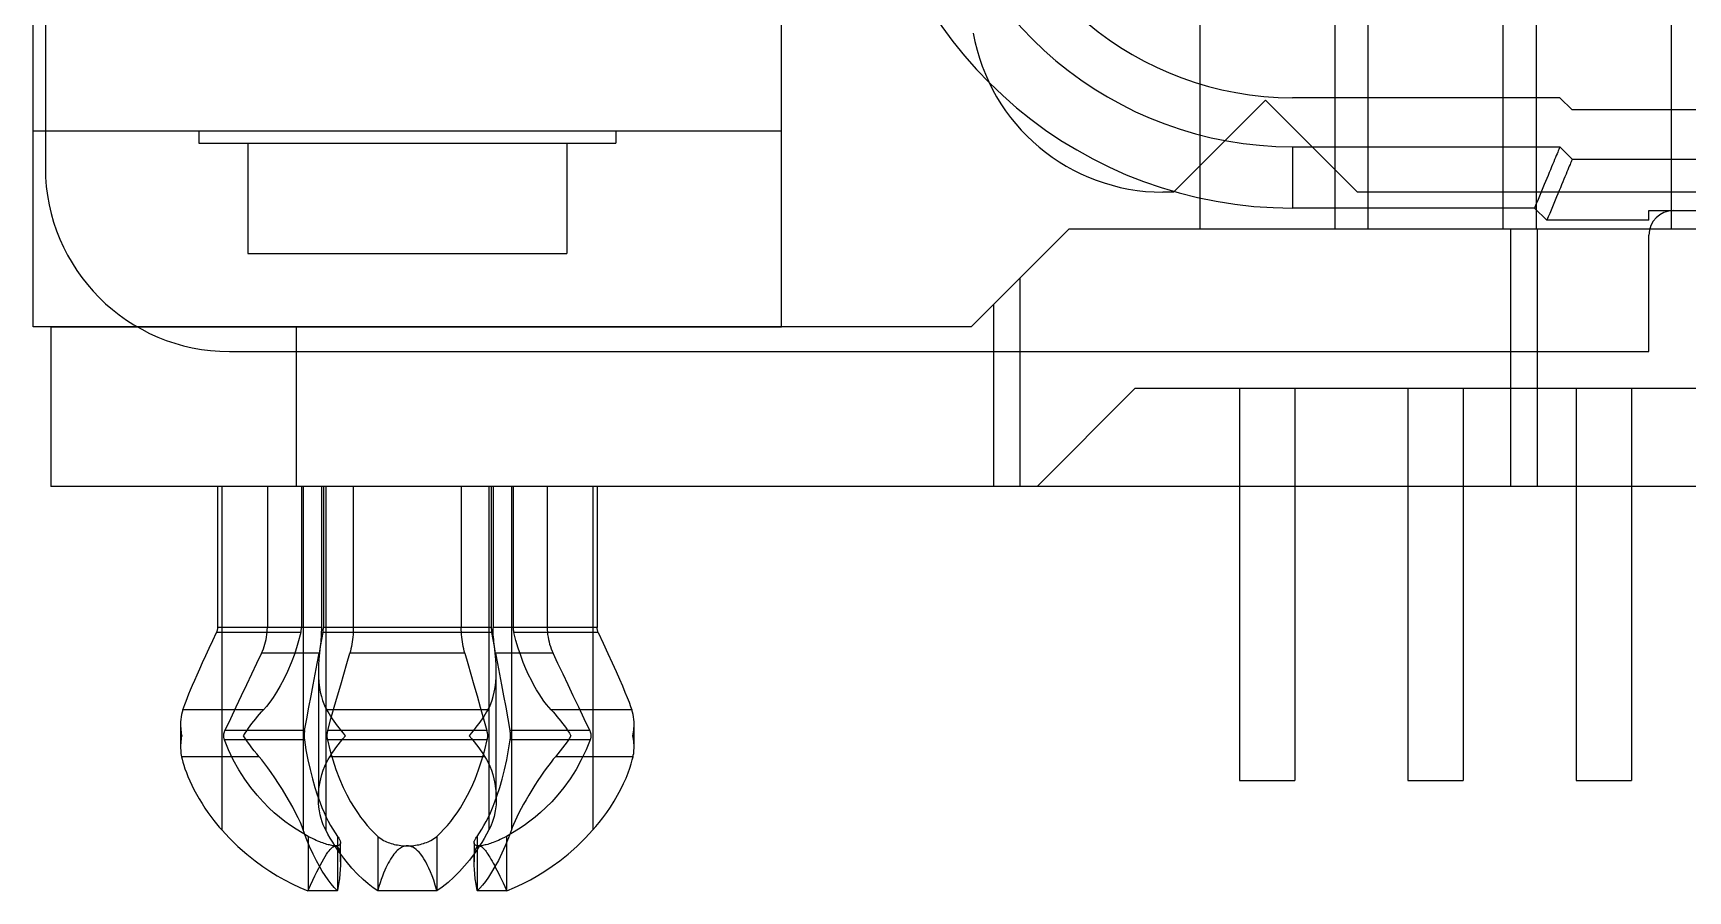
# Model space of a CAD drawing. Header units: millimetres. Extents: x -15.5 to 15.5, y -10.6 to 6.2.
# Drawn here: x -15.54 to -2.06, y -10.6 to -3.6 of the extents above; entities that cross this region are included whole.
import ezdxf

# ---------------------------------------------------------------- set-up
doc = ezdxf.new("R2010")
doc.units = ezdxf.units.MM
doc.layers.add('MAIN-1', color=7, linetype='Continuous')
doc.layers.add('MAIN-2', color=7, linetype='Continuous')

# ---------------------------------------------------------------- blocks, each defined once
blk = doc.blocks.new('D-Sub 1-338168-2 Front')
at = {"layer": 'MAIN-1'}
for p, q in [((-2.95, 12), (-2.95, 2.6)), ((-3.05, 1.3), (-3.05, 4.4)), ((9.395, 3.17), (7.215, 3.17)), ((9.495, 3.07), (9.395, 3.17)), ((15.495, 3.07), (9.495, 3.07)), ((7.215, 2.77), (7.215, 2.27)), ((7.215, 2.77), (9.395, 2.77)), ((9.365, 2.698), (9.359, 2.682)), ((9.371, 2.713), (9.365, 2.698)), ((9.377, 2.726), (9.371, 2.713)), ((9.381, 2.737), (9.377, 2.726)), ((9.385, 2.747), (9.381, 2.737)), ((9.389, 2.755), (9.385, 2.747)), ((9.392, 2.762), (9.389, 2.755)), ((9.393, 2.766), (9.392, 2.762)), ((9.395, 2.769), (9.393, 2.766)), ((9.395, 2.77), (9.395, 2.769)), ((9.395, 2.77), (9.495, 2.67)), ((9.318, 2.583), (9.308, 2.56)), ((9.327, 2.605), (9.318, 2.583)), ((9.335, 2.626), (9.327, 2.605)), ((9.344, 2.646), (9.335, 2.626)), ((9.351, 2.665), (9.344, 2.646)), ((9.359, 2.682), (9.351, 2.665)), ((9.451, 2.565), (9.444, 2.546)), ((9.459, 2.582), (9.451, 2.565)), ((9.465, 2.598), (9.459, 2.582)), ((9.471, 2.613), (9.465, 2.598)), ((9.477, 2.626), (9.471, 2.613)), ((9.481, 2.637), (9.477, 2.626)), ((9.485, 2.647), (9.481, 2.637)), ((9.489, 2.655), (9.485, 2.647)), ((9.492, 2.662), (9.489, 2.655)), ((9.493, 2.666), (9.492, 2.662)), ((9.495, 2.669), (9.493, 2.666)), ((9.495, 2.67), (9.495, 2.669)), ((9.495, 2.67), (15.495, 2.67)), ((9.256, 2.434), (9.245, 2.407)), ((9.267, 2.461), (9.256, 2.434)), ((9.278, 2.487), (9.267, 2.461)), ((9.288, 2.512), (9.278, 2.487)), ((9.298, 2.536), (9.288, 2.512)), ((9.308, 2.56), (9.298, 2.536)), ((9.398, 2.436), (9.388, 2.412)), ((9.408, 2.46), (9.398, 2.436)), ((9.418, 2.483), (9.408, 2.46)), ((9.427, 2.505), (9.418, 2.483)), ((9.435, 2.526), (9.427, 2.505)), ((9.444, 2.546), (9.435, 2.526)), ((9.199, 2.298), (9.188, 2.27)), ((9.211, 2.325), (9.199, 2.298)), ((9.222, 2.353), (9.211, 2.325)), ((9.234, 2.38), (9.222, 2.353)), ((9.245, 2.407), (9.234, 2.38)), ((9.345, 2.307), (9.334, 2.28)), ((9.356, 2.334), (9.345, 2.307)), ((9.367, 2.361), (9.356, 2.334)), ((9.378, 2.387), (9.367, 2.361)), ((9.388, 2.412), (9.378, 2.387)), ((9.188, 2.27), (7.215, 2.27)), ((9.288, 2.17), (9.188, 2.27)), ((9.299, 2.198), (9.288, 2.17)), ((10.12, 2.17), (9.288, 2.17)), ((9.311, 2.225), (9.299, 2.198)), ((9.322, 2.253), (9.311, 2.225)), ((9.334, 2.28), (9.322, 2.253)), ((10.12, 2.25), (10.92, 2.25)), ((10.12, 2.17), (10.12, 2.25)), ((10.302, 2.249), (10.302, 2.1)), ((10.12, 1.1), (10.12, 2.05)), ((10.126, 2.1), (10.914, 2.1)), ((-2.904, 1.3), (-3.05, 1.3)), ((-2.905, 1.3), (-2.905, 0)), ((-2.198, 1.3), (-2.904, 1.3)), ((-1.45, 1.1), (10.12, 1.1)), ((-0.905, 1.1), (-0.905, 0)), ((4.781, 0), (4.781, 1.1)), ((4.995, 0), (4.995, 1.1)), ((8.995, 0), (8.995, 1.1)), ((9.209, 1.1), (9.209, 0)), ((-0.905, 0), (-2.905, 0)), ((-1.547, 0), (-1.547, -1.15)), ((4.781, 0), (-0.905, 0)), ((-0.863, 0), (-0.863, -1.15)), ((-0.848, 0), (-0.848, -2.803)), ((-0.7, 0), (-0.7, -1.15)), ((-0.684, 0), (-0.684, -1.15)), ((-0.665, 0), (-0.665, -2.689)), ((-0.44, 0), (-0.44, -1.15)), ((0.44, 0), (0.44, -1.15)), ((0.665, 0), (0.665, -2.689)), ((0.684, 0), (0.684, -1.15)), ((0.7, 0), (0.7, -1.15)), ((0.848, 0), (0.848, -2.803)), ((0.863, 0), (0.863, -1.15)), ((1.547, 0), (1.547, -1.15)), ((4.995, 0), (4.781, 0)), ((8.995, 0), (4.995, 0)), ((6.784, 0), (6.784, -2.4)), ((7.234, 0), (7.234, -2.4)), ((8.155, 0), (8.155, -2.4)), ((8.605, 0), (8.605, -2.4)), ((9.209, 0), (8.995, 0)), ((15.781, 0), (9.209, 0)), ((9.527, 0), (9.527, -2.4)), ((9.977, 0), (9.977, -2.4)), ((-1.586, -1.258), (-1.556, -1.192)), ((-1.554, -1.189), (-1.556, -1.192)), ((-0.867, -1.192), (-1.556, -1.192)), ((-1.553, -1.185), (-1.554, -1.189)), ((-1.552, -1.181), (-1.553, -1.185)), ((-1.55, -1.177), (-1.552, -1.181)), ((-1.549, -1.174), (-1.55, -1.177)), ((-1.548, -1.166), (-1.549, -1.17)), ((-1.549, -1.17), (-1.549, -1.174)), ((-1.547, -1.162), (-1.548, -1.166)), ((-1.547, -1.15), (-1.547, -1.154)), ((-0.863, -1.15), (-1.547, -1.15)), ((-1.547, -1.154), (-1.547, -1.158)), ((-1.547, -1.158), (-1.547, -1.162)), ((-0.867, -1.192), (-0.891, -1.279)), ((-0.867, -1.189), (-0.866, -1.185)), ((-0.867, -1.192), (-0.867, -1.189)), ((-0.866, -1.185), (-0.865, -1.181)), ((-0.865, -1.177), (-0.864, -1.174)), ((-0.865, -1.181), (-0.865, -1.177)), ((-0.864, -1.17), (-0.863, -1.166)), ((-0.864, -1.174), (-0.864, -1.17)), ((-0.863, -1.154), (-0.863, -1.15)), ((-0.863, -1.158), (-0.863, -1.154)), ((-0.863, -1.162), (-0.863, -1.158)), ((-0.863, -1.166), (-0.863, -1.162)), ((-0.701, -1.209), (-0.702, -1.229)), ((-0.7, -1.17), (-0.701, -1.189)), ((-0.701, -1.189), (-0.701, -1.209)), ((-0.7, -1.15), (-0.7, -1.17)), ((-0.689, -1.192), (-0.7, -1.249)), ((-0.689, -1.192), (-0.688, -1.189)), ((-0.688, -1.189), (-0.687, -1.185)), ((-0.687, -1.185), (-0.686, -1.181)), ((-0.686, -1.177), (-0.685, -1.174)), ((-0.686, -1.181), (-0.686, -1.177)), ((-0.685, -1.166), (-0.684, -1.162)), ((-0.685, -1.17), (-0.685, -1.166)), ((-0.685, -1.174), (-0.685, -1.17)), ((-0.684, -1.154), (-0.684, -1.15)), ((-0.684, -1.158), (-0.684, -1.154)), ((-0.684, -1.162), (-0.684, -1.158)), ((-0.442, -1.209), (-0.444, -1.229)), ((-0.441, -1.189), (-0.442, -1.209)), ((-0.44, -1.17), (-0.441, -1.189)), ((0.44, -1.15), (-0.44, -1.15)), ((-0.44, -1.15), (-0.44, -1.17)), ((0.44, -1.17), (0.44, -1.15)), ((0.441, -1.189), (0.44, -1.17)), ((0.442, -1.209), (0.441, -1.189)), ((0.444, -1.229), (0.442, -1.209)), ((0.684, -1.15), (0.684, -1.154)), ((0.684, -1.154), (0.684, -1.158)), ((0.684, -1.158), (0.684, -1.162)), ((0.684, -1.162), (0.685, -1.166)), ((0.685, -1.166), (0.685, -1.17)), ((0.685, -1.17), (0.685, -1.174)), ((0.685, -1.174), (0.686, -1.177)), ((0.686, -1.177), (0.686, -1.181)), ((0.686, -1.181), (0.687, -1.185)), ((0.687, -1.185), (0.688, -1.189)), ((0.688, -1.189), (0.689, -1.192)), ((0.7, -1.25), (0.689, -1.192)), ((0.7, -1.17), (0.7, -1.15)), ((0.701, -1.189), (0.7, -1.17)), ((0.701, -1.209), (0.701, -1.189)), ((0.702, -1.229), (0.701, -1.209)), ((1.547, -1.15), (0.863, -1.15)), ((0.863, -1.15), (0.863, -1.154)), ((0.863, -1.154), (0.863, -1.158)), ((0.863, -1.158), (0.863, -1.162)), ((0.863, -1.162), (0.863, -1.166)), ((0.863, -1.166), (0.864, -1.17)), ((0.864, -1.17), (0.864, -1.174)), ((0.864, -1.174), (0.865, -1.177)), ((0.865, -1.177), (0.865, -1.181)), ((0.865, -1.181), (0.866, -1.185)), ((0.866, -1.185), (0.867, -1.189)), ((0.867, -1.189), (0.867, -1.192)), ((0.885, -1.258), (0.867, -1.192)), ((1.556, -1.192), (0.867, -1.192)), ((1.547, -1.154), (1.547, -1.15)), ((1.547, -1.158), (1.547, -1.154)), ((1.547, -1.162), (1.547, -1.158)), ((1.548, -1.166), (1.547, -1.162)), ((1.549, -1.17), (1.548, -1.166)), ((1.549, -1.174), (1.549, -1.17)), ((1.55, -1.177), (1.549, -1.174)), ((1.552, -1.181), (1.55, -1.177)), ((1.553, -1.185), (1.552, -1.181)), ((1.554, -1.189), (1.553, -1.185)), ((1.556, -1.192), (1.554, -1.189)), ((1.556, -1.192), (1.596, -1.279)), ((-1.643, -1.381), (-1.616, -1.321)), ((-1.616, -1.321), (-1.586, -1.258)), ((-0.891, -1.279), (-0.918, -1.363)), ((-0.716, -1.343), (-0.719, -1.361)), ((-0.709, -1.305), (-0.717, -1.359)), ((-0.713, -1.325), (-0.716, -1.343)), ((-0.71, -1.306), (-0.713, -1.325)), ((-0.708, -1.287), (-0.71, -1.306)), ((-0.7, -1.249), (-0.709, -1.305)), ((-0.706, -1.268), (-0.708, -1.287)), ((-0.704, -1.248), (-0.706, -1.268)), ((-0.702, -1.229), (-0.704, -1.248)), ((-0.464, -1.343), (-0.469, -1.361)), ((-0.46, -1.325), (-0.464, -1.343)), ((-0.456, -1.306), (-0.46, -1.325)), ((-0.452, -1.287), (-0.456, -1.306)), ((-0.449, -1.268), (-0.452, -1.287)), ((-0.446, -1.248), (-0.449, -1.268)), ((-0.444, -1.229), (-0.446, -1.248)), ((0.446, -1.248), (0.444, -1.229)), ((0.449, -1.268), (0.446, -1.248)), ((0.452, -1.287), (0.449, -1.268)), ((0.456, -1.306), (0.452, -1.287)), ((0.46, -1.325), (0.456, -1.306)), ((0.464, -1.343), (0.46, -1.325)), ((0.469, -1.361), (0.464, -1.343)), ((0.71, -1.306), (0.7, -1.25)), ((0.704, -1.248), (0.702, -1.229)), ((0.706, -1.268), (0.704, -1.248)), ((0.708, -1.287), (0.706, -1.268)), ((0.71, -1.306), (0.708, -1.287)), ((0.713, -1.325), (0.71, -1.306)), ((0.717, -1.36), (0.71, -1.306)), ((0.716, -1.343), (0.713, -1.325)), ((0.719, -1.361), (0.716, -1.343)), ((0.904, -1.321), (0.885, -1.258)), ((0.924, -1.381), (0.904, -1.321)), ((1.596, -1.279), (1.635, -1.363)), ((-1.692, -1.489), (-1.669, -1.437)), ((-1.669, -1.437), (-1.643, -1.381)), ((-0.946, -1.44), (-0.976, -1.51)), ((-0.918, -1.363), (-0.946, -1.44)), ((-0.751, -1.531), (-0.735, -1.445)), ((-0.735, -1.445), (-0.719, -1.361)), ((-0.724, -1.458), (-0.725, -1.503)), ((-0.721, -1.41), (-0.724, -1.458)), ((-0.717, -1.359), (-0.721, -1.41)), ((-0.518, -1.531), (-0.493, -1.445)), ((-0.493, -1.445), (-0.469, -1.361)), ((0.469, -1.361), (-0.469, -1.361)), ((0.469, -1.361), (0.493, -1.445)), ((0.493, -1.445), (0.518, -1.531)), ((0.721, -1.411), (0.717, -1.36)), ((0.719, -1.361), (0.735, -1.445)), ((0.724, -1.459), (0.721, -1.411)), ((0.725, -1.503), (0.724, -1.459)), ((0.735, -1.445), (0.751, -1.531)), ((0.945, -1.437), (0.924, -1.381)), ((0.967, -1.489), (0.945, -1.437)), ((1.635, -1.363), (1.67, -1.44)), ((1.67, -1.44), (1.701, -1.51)), ((-1.75, -1.622), (-1.733, -1.582)), ((-1.733, -1.582), (-1.714, -1.538)), ((-1.714, -1.538), (-1.692, -1.489)), ((-1.006, -1.573), (-1.035, -1.627)), ((-0.976, -1.51), (-1.006, -1.573)), ((-0.768, -1.619), (-0.751, -1.531)), ((-0.725, -1.503), (-0.725, -2.543)), ((-0.543, -1.619), (-0.518, -1.531)), ((0.518, -1.531), (0.543, -1.619)), ((0.725, -2.543), (0.725, -1.503)), ((0.751, -1.531), (0.767, -1.619)), ((0.989, -1.538), (0.967, -1.489)), ((1.011, -1.582), (0.989, -1.538)), ((1.032, -1.622), (1.011, -1.582)), ((1.701, -1.51), (1.729, -1.573)), ((1.729, -1.573), (1.753, -1.627)), ((-1.814, -1.778), (-1.803, -1.751)), ((-1.803, -1.751), (-1.792, -1.723)), ((-1.792, -1.723), (-1.78, -1.693)), ((-1.78, -1.693), (-1.766, -1.659)), ((-1.766, -1.659), (-1.75, -1.622)), ((-1.093, -1.721), (-1.121, -1.76)), ((-1.065, -1.678), (-1.093, -1.721)), ((-1.035, -1.627), (-1.065, -1.678)), ((-0.802, -1.801), (-0.784, -1.709)), ((-0.784, -1.709), (-0.768, -1.619)), ((-0.595, -1.801), (-0.569, -1.709)), ((-0.569, -1.709), (-0.543, -1.619)), ((0.543, -1.619), (0.569, -1.709)), ((0.569, -1.709), (0.595, -1.801)), ((0.767, -1.619), (0.784, -1.709)), ((0.784, -1.709), (0.802, -1.801)), ((1.053, -1.659), (1.032, -1.622)), ((1.074, -1.693), (1.053, -1.659)), ((1.094, -1.723), (1.074, -1.693)), ((1.114, -1.751), (1.094, -1.723)), ((1.135, -1.778), (1.114, -1.751)), ((1.753, -1.627), (1.774, -1.678)), ((1.774, -1.678), (1.792, -1.721)), ((1.792, -1.721), (1.807, -1.76)), ((-1.843, -1.881), (-1.846, -1.901)), ((-1.84, -1.861), (-1.843, -1.881)), ((-1.835, -1.841), (-1.84, -1.861)), ((-1.829, -1.822), (-1.835, -1.841)), ((-1.829, -1.822), (-1.822, -1.802)), ((-1.172, -1.822), (-1.829, -1.822)), ((-1.822, -1.802), (-1.814, -1.778)), ((-1.235, -1.895), (-1.22, -1.876)), ((-1.22, -1.876), (-1.204, -1.858)), ((-1.204, -1.858), (-1.188, -1.84)), ((-1.188, -1.84), (-1.172, -1.822)), ((-1.148, -1.795), (-1.172, -1.822)), ((-1.121, -1.76), (-1.148, -1.795)), ((-0.819, -1.895), (-0.802, -1.801)), ((-0.622, -1.895), (-0.595, -1.801)), ((0.595, -1.801), (0.622, -1.895)), ((0.802, -1.801), (0.819, -1.895)), ((1.154, -1.802), (1.135, -1.778)), ((1.172, -1.822), (1.154, -1.802)), ((1.172, -1.822), (1.188, -1.84)), ((1.829, -1.822), (1.172, -1.822)), ((1.188, -1.84), (1.204, -1.858)), ((1.204, -1.858), (1.22, -1.876)), ((1.22, -1.876), (1.235, -1.895)), ((1.807, -1.76), (1.82, -1.795)), ((1.82, -1.795), (1.829, -1.822)), ((1.835, -1.841), (1.829, -1.822)), ((1.84, -1.861), (1.835, -1.841)), ((1.843, -1.881), (1.84, -1.861)), ((1.846, -1.901), (1.843, -1.881)), ((-1.846, -1.901), (-1.848, -1.922)), ((-1.848, -1.922), (-1.848, -1.944)), ((-1.848, -1.944), (-1.848, -2.124)), ((-1.848, -1.944), (-1.848, -1.958)), ((-1.848, -1.958), (-1.847, -1.973)), ((-1.847, -1.973), (-1.846, -1.988)), ((-1.846, -1.988), (-1.844, -2.003)), ((-1.844, -2.003), (-1.842, -2.018)), ((-1.842, -2.018), (-1.839, -2.034)), ((-1.334, -2.034), (-1.322, -2.013)), ((-1.322, -2.013), (-1.308, -1.993)), ((-1.308, -1.993), (-1.295, -1.973)), ((-1.295, -1.973), (-1.281, -1.953)), ((-1.281, -1.953), (-1.266, -1.934)), ((-1.266, -1.934), (-1.251, -1.914)), ((-1.251, -1.914), (-1.235, -1.895)), ((-0.84, -2.016), (-0.841, -2.021)), ((-0.841, -2.021), (-0.841, -2.025)), ((-0.839, -2.004), (-0.84, -2.008)), ((-0.84, -2.008), (-0.84, -2.012)), ((-0.84, -2.012), (-0.84, -2.016)), ((-0.838, -1.995), (-0.839, -1.999)), ((-0.839, -1.999), (-0.839, -2.004)), ((-0.837, -1.991), (-0.838, -1.995)), ((-0.837, -1.991), (-0.819, -1.895)), ((-0.654, -2.016), (-0.655, -2.021)), ((-0.655, -2.021), (-0.655, -2.025)), ((-0.653, -2.008), (-0.654, -2.012)), ((-0.654, -2.012), (-0.654, -2.016)), ((-0.652, -2.004), (-0.653, -2.008)), ((-0.651, -1.999), (-0.652, -2.004)), ((-0.65, -1.995), (-0.651, -1.999)), ((-0.649, -1.991), (-0.65, -1.995)), ((-0.649, -1.991), (-0.622, -1.895)), ((0.649, -1.991), (-0.649, -1.991)), ((0.622, -1.895), (0.649, -1.991)), ((0.65, -1.995), (0.649, -1.991)), ((0.651, -1.999), (0.65, -1.995)), ((0.652, -2.004), (0.651, -1.999)), ((0.653, -2.008), (0.652, -2.004)), ((0.654, -2.012), (0.653, -2.008)), ((0.654, -2.016), (0.654, -2.012)), ((0.655, -2.021), (0.654, -2.016)), ((0.655, -2.025), (0.655, -2.021)), ((0.819, -1.895), (0.837, -1.991)), ((0.838, -1.995), (0.837, -1.991)), ((0.839, -1.999), (0.838, -1.995)), ((0.839, -2.004), (0.839, -1.999)), ((0.84, -2.008), (0.839, -2.004)), ((0.84, -2.012), (0.84, -2.008)), ((0.84, -2.016), (0.84, -2.012)), ((0.841, -2.021), (0.84, -2.016)), ((0.841, -2.025), (0.841, -2.021)), ((1.235, -1.895), (1.251, -1.914)), ((1.251, -1.914), (1.266, -1.934)), ((1.266, -1.934), (1.281, -1.953)), ((1.281, -1.953), (1.295, -1.973)), ((1.295, -1.973), (1.308, -1.993)), ((1.308, -1.993), (1.322, -2.013)), ((1.322, -2.013), (1.334, -2.034)), ((1.839, -2.034), (1.842, -2.018)), ((1.842, -2.018), (1.844, -2.003)), ((1.844, -2.003), (1.846, -1.988)), ((1.848, -1.922), (1.846, -1.901)), ((1.846, -1.988), (1.847, -1.973)), ((1.847, -1.973), (1.848, -1.958)), ((1.848, -1.944), (1.848, -1.922)), ((1.848, -2.124), (1.848, -1.944)), ((1.848, -1.958), (1.848, -1.944)), ((-1.847, -2.094), (-1.848, -2.109)), ((-1.848, -2.109), (-1.848, -2.124)), ((-1.848, -2.124), (-1.848, -2.138)), ((-1.848, -2.138), (-1.847, -2.151)), ((-1.846, -2.079), (-1.847, -2.094)), ((-1.847, -2.151), (-1.846, -2.165)), ((-1.844, -2.064), (-1.846, -2.079)), ((-1.842, -2.049), (-1.844, -2.064)), ((-1.839, -2.034), (-1.842, -2.049)), ((-1.318, -2.059), (-1.334, -2.034)), ((-1.302, -2.084), (-1.318, -2.059)), ((-1.284, -2.109), (-1.302, -2.084)), ((-1.266, -2.134), (-1.284, -2.109)), ((-1.247, -2.158), (-1.266, -2.134)), ((-0.841, -2.025), (-0.841, -2.029)), ((-0.841, -2.029), (-0.841, -2.034)), ((-0.841, -2.034), (-0.841, -2.039)), ((-0.841, -2.039), (-0.841, -2.045)), ((-0.841, -2.045), (-0.84, -2.051)), ((-0.84, -2.051), (-0.84, -2.057)), ((-0.84, -2.057), (-0.839, -2.062)), ((-0.839, -2.062), (-0.839, -2.068)), ((-0.839, -2.068), (-0.826, -2.149)), ((-0.826, -2.149), (-0.81, -2.231)), ((-0.655, -2.025), (-0.655, -2.029)), ((-0.655, -2.029), (-0.655, -2.034)), ((-0.655, -2.034), (-0.655, -2.039)), ((-0.655, -2.039), (-0.655, -2.045)), ((-0.655, -2.045), (-0.654, -2.051)), ((-0.654, -2.051), (-0.653, -2.057)), ((-0.653, -2.057), (-0.653, -2.062)), ((-0.653, -2.062), (-0.651, -2.068)), ((0.651, -2.068), (-0.651, -2.068)), ((-0.651, -2.068), (-0.632, -2.149)), ((-0.632, -2.149), (-0.608, -2.231)), ((0.608, -2.232), (0.631, -2.15)), ((0.631, -2.15), (0.651, -2.068)), ((0.651, -2.068), (0.653, -2.062)), ((0.653, -2.057), (0.654, -2.051)), ((0.653, -2.062), (0.653, -2.057)), ((0.654, -2.051), (0.655, -2.045)), ((0.655, -2.029), (0.655, -2.025)), ((0.655, -2.034), (0.655, -2.029)), ((0.655, -2.039), (0.655, -2.034)), ((0.655, -2.045), (0.655, -2.039)), ((0.81, -2.232), (0.825, -2.15)), ((0.825, -2.15), (0.839, -2.068)), ((0.839, -2.062), (0.84, -2.057)), ((0.839, -2.068), (0.839, -2.062)), ((0.84, -2.051), (0.841, -2.045)), ((0.84, -2.057), (0.84, -2.051)), ((0.841, -2.029), (0.841, -2.025)), ((0.841, -2.034), (0.841, -2.029)), ((0.841, -2.039), (0.841, -2.034)), ((0.841, -2.045), (0.841, -2.039)), ((1.266, -2.134), (1.247, -2.158)), ((1.284, -2.109), (1.266, -2.134)), ((1.302, -2.084), (1.284, -2.109)), ((1.318, -2.059), (1.302, -2.084)), ((1.334, -2.034), (1.318, -2.059)), ((1.842, -2.049), (1.839, -2.034)), ((1.844, -2.064), (1.842, -2.049)), ((1.846, -2.079), (1.844, -2.064)), ((1.847, -2.094), (1.846, -2.079)), ((1.846, -2.165), (1.847, -2.151)), ((1.848, -2.109), (1.847, -2.094)), ((1.847, -2.151), (1.848, -2.138)), ((1.848, -2.124), (1.848, -2.109)), ((1.848, -2.138), (1.848, -2.124)), ((-1.846, -2.165), (-1.845, -2.179)), ((-1.845, -2.179), (-1.842, -2.192)), ((-1.842, -2.192), (-1.84, -2.205)), ((-1.84, -2.205), (-1.835, -2.225)), ((-1.208, -2.205), (-1.84, -2.205)), ((-1.835, -2.225), (-1.829, -2.249)), ((-1.829, -2.249), (-1.821, -2.275)), ((-1.821, -2.275), (-1.812, -2.303)), ((-1.227, -2.182), (-1.247, -2.158)), ((-1.208, -2.205), (-1.227, -2.182)), ((-1.185, -2.232), (-1.208, -2.205)), ((-1.162, -2.262), (-1.185, -2.232)), ((-1.136, -2.297), (-1.162, -2.262)), ((-0.81, -2.231), (-0.793, -2.31)), ((-0.608, -2.231), (-0.582, -2.31)), ((0.581, -2.312), (0.608, -2.232)), ((0.792, -2.312), (0.81, -2.232)), ((1.153, -2.274), (1.132, -2.302)), ((1.172, -2.249), (1.153, -2.274)), ((1.19, -2.226), (1.172, -2.249)), ((1.208, -2.205), (1.19, -2.226)), ((1.227, -2.182), (1.208, -2.205)), ((1.84, -2.205), (1.208, -2.205)), ((1.247, -2.158), (1.227, -2.182)), ((1.814, -2.298), (1.825, -2.263)), ((1.825, -2.263), (1.834, -2.232)), ((1.834, -2.232), (1.84, -2.205)), ((1.84, -2.205), (1.842, -2.192)), ((1.842, -2.192), (1.845, -2.179)), ((1.845, -2.179), (1.846, -2.165)), ((-1.812, -2.303), (-1.801, -2.334)), ((-1.801, -2.334), (-1.788, -2.367)), ((-1.788, -2.367), (-1.773, -2.401)), ((-1.773, -2.401), (-1.757, -2.437)), ((-1.109, -2.335), (-1.136, -2.297)), ((-1.08, -2.377), (-1.109, -2.335)), ((-1.05, -2.423), (-1.08, -2.377)), ((-1.018, -2.473), (-1.05, -2.423)), ((-0.793, -2.31), (-0.774, -2.386)), ((-0.774, -2.386), (-0.754, -2.455)), ((-0.582, -2.31), (-0.553, -2.386)), ((-0.553, -2.386), (-0.523, -2.455)), ((0.522, -2.457), (0.552, -2.388)), ((0.552, -2.388), (0.581, -2.312)), ((0.753, -2.457), (0.773, -2.388)), ((0.773, -2.388), (0.792, -2.312)), ((1.065, -2.4), (1.04, -2.438)), ((1.088, -2.365), (1.065, -2.4)), ((1.111, -2.332), (1.088, -2.365)), ((1.132, -2.302), (1.111, -2.332)), ((1.74, -2.471), (1.763, -2.424)), ((1.763, -2.424), (1.783, -2.38)), ((1.783, -2.38), (1.8, -2.337)), ((1.8, -2.337), (1.814, -2.298)), ((6.784, -2.4), (7.234, -2.4)), ((8.155, -2.4), (8.605, -2.4)), ((9.527, -2.4), (9.977, -2.4)), ((-1.757, -2.437), (-1.739, -2.474)), ((-1.739, -2.474), (-1.718, -2.512)), ((-1.718, -2.512), (-1.697, -2.55)), ((-1.697, -2.55), (-1.673, -2.588)), ((-0.987, -2.523), (-1.018, -2.473)), ((-0.959, -2.571), (-0.987, -2.523)), ((-0.754, -2.455), (-0.734, -2.517)), ((-0.734, -2.517), (-0.714, -2.572)), ((-0.523, -2.455), (-0.492, -2.517)), ((-0.492, -2.517), (-0.462, -2.572)), ((0.461, -2.574), (0.491, -2.52)), ((0.491, -2.52), (0.522, -2.457)), ((0.714, -2.574), (0.733, -2.52)), ((0.733, -2.52), (0.753, -2.457)), ((0.968, -2.556), (0.947, -2.593)), ((0.991, -2.518), (0.968, -2.556)), ((1.015, -2.478), (0.991, -2.518)), ((1.04, -2.438), (1.015, -2.478)), ((1.686, -2.568), (1.714, -2.52)), ((1.714, -2.52), (1.74, -2.471)), ((-1.673, -2.588), (-1.65, -2.625)), ((-1.65, -2.625), (-1.625, -2.66)), ((-1.625, -2.66), (-1.601, -2.694)), ((-1.601, -2.694), (-1.577, -2.725)), ((-0.933, -2.618), (-0.959, -2.571)), ((-0.91, -2.662), (-0.933, -2.618)), ((-0.889, -2.704), (-0.91, -2.662)), ((-0.714, -2.572), (-0.696, -2.619)), ((-0.696, -2.619), (-0.678, -2.66)), ((-0.678, -2.66), (-0.661, -2.697)), ((-0.661, -2.697), (-0.644, -2.732)), ((-0.462, -2.572), (-0.434, -2.619)), ((-0.434, -2.619), (-0.407, -2.66)), ((-0.407, -2.66), (-0.381, -2.697)), ((-0.381, -2.697), (-0.355, -2.732)), ((0.38, -2.699), (0.406, -2.662)), ((0.406, -2.662), (0.433, -2.621)), ((0.433, -2.621), (0.461, -2.574)), ((0.661, -2.699), (0.678, -2.662)), ((0.678, -2.662), (0.695, -2.621)), ((0.695, -2.621), (0.714, -2.574)), ((0.892, -2.697), (0.878, -2.728)), ((0.909, -2.663), (0.892, -2.697)), ((0.927, -2.629), (0.909, -2.663)), ((0.947, -2.593), (0.927, -2.629)), ((1.594, -2.703), (1.625, -2.661)), ((1.625, -2.661), (1.655, -2.616)), ((1.655, -2.616), (1.686, -2.568)), ((-1.577, -2.725), (-1.555, -2.753)), ((-1.555, -2.753), (-1.533, -2.779)), ((-1.533, -2.779), (-1.513, -2.803)), ((-1.513, -2.803), (-1.45, -2.87)), ((-0.871, -2.743), (-0.889, -2.704)), ((-0.857, -2.776), (-0.871, -2.743)), ((-0.848, -2.803), (-0.857, -2.776)), ((-0.823, -2.869), (-0.848, -2.803)), ((-0.644, -2.732), (-0.626, -2.765)), ((-0.626, -2.765), (-0.607, -2.797)), ((-0.607, -2.797), (-0.588, -2.827)), ((-0.588, -2.827), (-0.569, -2.855)), ((-0.355, -2.732), (-0.327, -2.765)), ((-0.327, -2.765), (-0.299, -2.797)), ((-0.299, -2.797), (-0.27, -2.827)), ((-0.27, -2.827), (-0.24, -2.855)), ((0.24, -2.855), (0.27, -2.827)), ((0.27, -2.827), (0.298, -2.797)), ((0.298, -2.797), (0.327, -2.766)), ((0.327, -2.766), (0.354, -2.733)), ((0.354, -2.733), (0.38, -2.699)), ((0.569, -2.855), (0.588, -2.827)), ((0.588, -2.827), (0.607, -2.797)), ((0.607, -2.797), (0.625, -2.766)), ((0.625, -2.766), (0.643, -2.733)), ((0.643, -2.733), (0.661, -2.699)), ((0.848, -2.803), (0.824, -2.866)), ((0.855, -2.782), (0.848, -2.803)), ((0.865, -2.757), (0.855, -2.782)), ((0.878, -2.728), (0.865, -2.757)), ((1.451, -2.869), (1.513, -2.803)), ((1.513, -2.803), (1.537, -2.774)), ((1.537, -2.774), (1.564, -2.741)), ((1.564, -2.741), (1.594, -2.703)), ((-1.45, -2.87), (-1.381, -2.938)), ((-1.381, -2.938), (-1.309, -3.001)), ((-0.796, -2.937), (-0.823, -2.869)), ((-0.767, -3), (-0.796, -2.937)), ((-0.569, -2.855), (-0.569, -3.296)), ((-0.569, -2.855), (-0.563, -2.862)), ((-0.563, -2.862), (-0.559, -2.869)), ((-0.559, -2.869), (-0.555, -2.875)), ((-0.555, -2.875), (-0.552, -2.881)), ((-0.552, -2.881), (-0.55, -2.886)), ((-0.55, -2.886), (-0.548, -2.891)), ((-0.548, -2.891), (-0.546, -2.895)), ((-0.546, -2.895), (-0.545, -2.9)), ((-0.545, -2.9), (-0.545, -2.903)), ((-0.545, -2.903), (-0.544, -2.907)), ((-0.544, -3.063), (-0.544, -2.907)), ((-0.24, -2.855), (-0.24, -3.296)), ((-0.24, -2.855), (-0.229, -2.864)), ((-0.229, -2.864), (-0.217, -2.873)), ((-0.217, -2.873), (-0.205, -2.881)), ((-0.205, -2.881), (-0.193, -2.888)), ((-0.193, -2.888), (-0.181, -2.894)), ((-0.181, -2.894), (-0.169, -2.9)), ((-0.169, -2.9), (-0.156, -2.905)), ((-0.156, -2.905), (-0.144, -2.909)), ((-0.144, -2.909), (-0.132, -2.913)), ((-0.132, -2.913), (-0.119, -2.917)), ((-0.119, -2.917), (-0.106, -2.92)), ((-0.106, -2.92), (-0.094, -2.923)), ((-0.094, -2.923), (-0.081, -2.925)), ((-0.073, -2.963), (-0.082, -2.971)), ((-0.081, -2.925), (-0.067, -2.927)), ((-0.065, -2.956), (-0.073, -2.963)), ((-0.067, -2.927), (-0.054, -2.929)), ((-0.056, -2.95), (-0.065, -2.956)), ((-0.048, -2.945), (-0.056, -2.95)), ((-0.054, -2.929), (-0.041, -2.931)), ((-0.04, -2.941), (-0.048, -2.945)), ((-0.041, -2.931), (-0.027, -2.931)), ((-0.032, -2.938), (-0.04, -2.941)), ((-0.024, -2.935), (-0.032, -2.938)), ((-0.027, -2.931), (-0.014, -2.932)), ((-0.016, -2.934), (-0.024, -2.935)), ((-0.008, -2.933), (-0.016, -2.934)), ((-0.014, -2.932), (0, -2.932)), ((0, -2.932), (-0.008, -2.933)), ((0.01, -2.933), (0, -2.932)), ((0, -2.932), (0.014, -2.932)), ((0.022, -2.935), (0.01, -2.933)), ((0.014, -2.932), (0.027, -2.931)), ((0.034, -2.939), (0.022, -2.935)), ((0.027, -2.931), (0.041, -2.931)), ((0.046, -2.944), (0.034, -2.939)), ((0.041, -2.931), (0.054, -2.929)), ((0.058, -2.951), (0.046, -2.944)), ((0.054, -2.929), (0.067, -2.927)), ((0.071, -2.961), (0.058, -2.951)), ((0.067, -2.927), (0.081, -2.925)), ((0.084, -2.972), (0.071, -2.961)), ((0.081, -2.925), (0.094, -2.923)), ((0.094, -2.923), (0.106, -2.92)), ((0.106, -2.92), (0.119, -2.917)), ((0.119, -2.917), (0.132, -2.913)), ((0.132, -2.913), (0.144, -2.909)), ((0.144, -2.909), (0.156, -2.905)), ((0.156, -2.905), (0.169, -2.9)), ((0.169, -2.9), (0.181, -2.894)), ((0.181, -2.894), (0.193, -2.888)), ((0.193, -2.888), (0.205, -2.881)), ((0.205, -2.881), (0.217, -2.873)), ((0.217, -2.873), (0.229, -2.864)), ((0.229, -2.864), (0.24, -2.855)), ((0.24, -2.855), (0.24, -3.296)), ((0.544, -2.907), (0.545, -2.903)), ((0.544, -2.907), (0.544, -3.063)), ((0.545, -2.9), (0.546, -2.895)), ((0.545, -2.903), (0.545, -2.9)), ((0.546, -2.895), (0.548, -2.891)), ((0.548, -2.891), (0.55, -2.886)), ((0.55, -2.886), (0.552, -2.881)), ((0.552, -2.881), (0.555, -2.875)), ((0.555, -2.875), (0.559, -2.869)), ((0.559, -2.869), (0.563, -2.862)), ((0.563, -2.862), (0.569, -2.855)), ((0.569, -2.855), (0.569, -3.296)), ((0.798, -2.931), (0.771, -2.993)), ((0.824, -2.866), (0.798, -2.931)), ((1.311, -2.999), (1.382, -2.937)), ((1.382, -2.937), (1.451, -2.869)), ((-1.309, -3.001), (-1.241, -3.055)), ((-1.241, -3.055), (-1.178, -3.101)), ((-1.178, -3.101), (-1.12, -3.14)), ((-0.741, -3.054), (-0.767, -3)), ((-0.716, -3.099), (-0.741, -3.054)), ((-0.693, -3.139), (-0.716, -3.099)), ((-0.545, -3.091), (-0.547, -3.124)), ((-0.544, -3.063), (-0.545, -3.091)), ((-0.499, -3.058), (-0.544, -2.998)), ((-0.452, -3.114), (-0.499, -3.058)), ((-0.165, -3.091), (-0.174, -3.111)), ((-0.156, -3.073), (-0.165, -3.091)), ((-0.146, -3.056), (-0.156, -3.073)), ((-0.137, -3.04), (-0.146, -3.056)), ((-0.127, -3.025), (-0.137, -3.04)), ((-0.119, -3.013), (-0.127, -3.025)), ((-0.109, -3), (-0.119, -3.013)), ((-0.1, -2.989), (-0.109, -3)), ((-0.091, -2.979), (-0.1, -2.989)), ((-0.082, -2.971), (-0.091, -2.979)), ((0.097, -2.985), (0.084, -2.972)), ((0.11, -3.001), (0.097, -2.985)), ((0.123, -3.019), (0.11, -3.001)), ((0.136, -3.039), (0.123, -3.019)), ((0.15, -3.062), (0.136, -3.039)), ((0.163, -3.087), (0.15, -3.062)), ((0.176, -3.114), (0.163, -3.087)), ((0.467, -3.096), (0.426, -3.142)), ((0.507, -3.048), (0.467, -3.096)), ((0.544, -2.998), (0.507, -3.048)), ((0.545, -3.092), (0.544, -3.063)), ((0.547, -3.124), (0.545, -3.092)), ((0.714, -3.102), (0.687, -3.148)), ((0.742, -3.051), (0.714, -3.102)), ((0.771, -2.993), (0.742, -3.051)), ((1.122, -3.138), (1.18, -3.099)), ((1.18, -3.099), (1.243, -3.054)), ((1.243, -3.054), (1.311, -2.999)), ((-1.12, -3.14), (-1.062, -3.176)), ((-1.062, -3.176), (-1.002, -3.21)), ((-1.002, -3.21), (-0.939, -3.242)), ((-0.67, -3.174), (-0.693, -3.139)), ((-0.646, -3.209), (-0.67, -3.174)), ((-0.621, -3.242), (-0.646, -3.209)), ((-0.554, -3.2), (-0.56, -3.245)), ((-0.55, -3.16), (-0.554, -3.2)), ((-0.547, -3.124), (-0.55, -3.16)), ((-0.406, -3.163), (-0.452, -3.114)), ((-0.361, -3.206), (-0.406, -3.163)), ((-0.318, -3.243), (-0.361, -3.206)), ((-0.222, -3.234), (-0.231, -3.264)), ((-0.212, -3.206), (-0.222, -3.234)), ((-0.203, -3.18), (-0.212, -3.206)), ((-0.193, -3.155), (-0.203, -3.18)), ((-0.184, -3.132), (-0.193, -3.155)), ((-0.174, -3.111), (-0.184, -3.132)), ((0.189, -3.144), (0.176, -3.114)), ((0.202, -3.177), (0.189, -3.144)), ((0.215, -3.213), (0.202, -3.177)), ((0.228, -3.253), (0.215, -3.213)), ((0.333, -3.231), (0.285, -3.269)), ((0.38, -3.188), (0.333, -3.231)), ((0.426, -3.142), (0.38, -3.188)), ((0.55, -3.161), (0.547, -3.124)), ((0.554, -3.201), (0.55, -3.161)), ((0.56, -3.246), (0.554, -3.201)), ((0.636, -3.222), (0.612, -3.252)), ((0.661, -3.187), (0.636, -3.222)), ((0.687, -3.148), (0.661, -3.187)), ((0.94, -3.242), (1.004, -3.209)), ((1.004, -3.209), (1.064, -3.174)), ((1.064, -3.174), (1.122, -3.138)), ((-0.939, -3.242), (-0.875, -3.273)), ((-0.875, -3.273), (-0.81, -3.3)), ((-0.569, -3.3), (-0.81, -3.3)), ((-0.595, -3.272), (-0.621, -3.242)), ((-0.569, -3.3), (-0.595, -3.272)), ((-0.56, -3.245), (-0.569, -3.296)), ((-0.569, -3.297), (-0.569, -3.296)), ((-0.569, -3.298), (-0.569, -3.297)), ((-0.569, -3.297), (-0.569, -3.297)), ((-0.569, -3.299), (-0.569, -3.298)), ((-0.569, -3.298), (-0.569, -3.298)), ((-0.569, -3.3), (-0.569, -3.299)), ((-0.569, -3.299), (-0.569, -3.299)), ((-0.278, -3.274), (-0.318, -3.243)), ((-0.241, -3.3), (-0.278, -3.274)), ((-0.241, -3.298), (-0.24, -3.297)), ((-0.241, -3.299), (-0.241, -3.298)), ((-0.241, -3.298), (-0.241, -3.298)), ((-0.241, -3.3), (-0.241, -3.299)), ((-0.241, -3.299), (-0.241, -3.299)), ((0.241, -3.3), (-0.241, -3.3)), ((-0.231, -3.264), (-0.24, -3.296)), ((-0.24, -3.297), (-0.24, -3.296)), ((-0.24, -3.297), (-0.24, -3.297)), ((0.24, -3.296), (0.228, -3.253)), ((0.24, -3.296), (0.24, -3.297)), ((0.24, -3.297), (0.24, -3.297)), ((0.24, -3.297), (0.241, -3.298)), ((0.285, -3.269), (0.241, -3.3)), ((0.241, -3.298), (0.241, -3.298)), ((0.241, -3.298), (0.241, -3.299)), ((0.241, -3.299), (0.241, -3.299)), ((0.241, -3.299), (0.241, -3.3)), ((0.569, -3.296), (0.56, -3.246)), ((0.59, -3.278), (0.569, -3.3)), ((0.569, -3.296), (0.569, -3.297)), ((0.569, -3.297), (0.569, -3.297)), ((0.569, -3.297), (0.569, -3.298)), ((0.569, -3.298), (0.569, -3.298)), ((0.569, -3.298), (0.569, -3.299)), ((0.569, -3.299), (0.569, -3.299)), ((0.569, -3.299), (0.569, -3.3)), ((0.81, -3.3), (0.569, -3.3)), ((0.612, -3.252), (0.59, -3.278)), ((0.81, -3.3), (0.875, -3.272)), ((0.875, -3.272), (0.94, -3.242))]:
    blk.add_line(p, q, dxfattribs=at)
for centre, radius, start, end in [((7.215, 5.77), 2.6, 190, 270), ((7.215, 5.77), 3.5, 190, 270), ((7.215, 5.77), 3, 190, 270), ((-1.45, 2.6), 1.5, 180, 270), ((10.32, 2.05), 0.2, 90, 180)]:
    blk.add_arc(centre, radius, start, end, dxfattribs=at)
at = {"layer": 'MAIN-2'}
for p, q in [((6.459, 8.562), (6.459, 2.1)), ((7.559, 8.562), (7.559, 2.1)), ((9.202, 8.562), (9.202, 2.1)), ((10.302, 8.562), (10.302, 2.249)), ((7.83, 6.012), (7.83, 2.1)), ((8.93, 6.012), (8.93, 2.1)), ((3.05, 1.3), (3.05, 4.4)), ((6.995, 3.15), (6.245, 2.4)), ((7.745, 2.4), (6.995, 3.15)), ((6.995, 3.15), (6.995, 3.15)), ((7.215, 3.17), (7.215, 3.17)), ((9.395, 3.17), (9.395, 3.17)), ((9.495, 3.07), (9.495, 3.07)), ((-3.05, 2.9), (-3.05, 2.9)), ((-3.05, 2.9), (3.05, 2.9)), ((-1.7, 2.9), (-1.7, 2.8)), ((1.7, 2.9), (1.7, 2.8)), ((3.05, 2.9), (3.05, 2.9)), ((-1.7, 2.8), (1.7, 2.8)), ((-1.3, 2.8), (-1.3, 1.9)), ((1.3, 2.8), (1.3, 1.9)), ((7.215, 2.77), (7.215, 2.77)), ((9.395, 2.77), (9.395, 2.77)), ((-2.95, 2.6), (-2.95, 2.6)), ((9.495, 2.67), (9.495, 2.67)), ((6.245, 2.4), (6.159, 2.4)), ((6.159, 2.4), (6.159, 2.4)), ((6.245, 2.4), (6.245, 2.4)), ((10.92, 2.4), (7.745, 2.4)), ((7.745, 2.4), (7.745, 2.4)), ((10.12, 2.25), (10.12, 2.25)), ((10.32, 2.25), (10.32, 2.25)), ((5.395, 2.1), (4.995, 1.7)), ((5.395, 2.1), (5.395, 2.1)), ((5.395, 2.1), (8.995, 2.1)), ((6.459, 2.1), (6.459, 2.1)), ((7.559, 2.1), (7.559, 2.1)), ((7.83, 2.1), (7.83, 2.1)), ((8.93, 2.1), (8.93, 2.1)), ((8.995, 2.1), (9.209, 2.1)), ((8.995, 1.1), (8.995, 2.1)), ((9.202, 2.1), (9.202, 2.1)), ((9.209, 2.1), (10.126, 2.1)), ((9.209, 2.1), (9.209, 1.1)), ((10.12, 2.05), (10.12, 2.05)), ((10.302, 2.1), (10.302, 2.1)), ((-1.3, 1.9), (1.3, 1.9)), ((4.781, 1.486), (4.995, 1.7)), ((4.995, 1.1), (4.995, 1.7)), ((4.595, 1.3), (4.781, 1.486)), ((4.781, 1.1), (4.781, 1.486)), ((-3.05, 1.3), (-3.05, 1.3)), ((-2.905, 1.3), (-2.905, 1.3)), ((-2.904, 1.3), (-0.905, 1.3)), ((-0.905, 1.3), (-2.198, 1.3)), ((-0.905, 1.3), (-0.905, 0)), ((-0.905, 1.3), (3.05, 1.3)), ((4.595, 1.3), (-0.905, 1.3)), ((-0.905, 1.3), (-0.905, 1.1)), ((3.05, 1.3), (3.05, 1.3)), ((3.05, 1.3), (3.05, 1.3)), ((4.595, 1.3), (4.595, 1.3)), ((-1.45, 1.1), (-1.45, 1.1)), ((10.12, 1.1), (10.12, 1.1)), ((5.133, 0), (5.933, 0.8)), ((5.933, 0.8), (19.057, 0.8)), ((5.933, 0.8), (5.933, 0.8)), ((6.784, 0.8), (6.784, 0.8)), ((6.784, 0.8), (6.784, 0)), ((7.234, 0.8), (7.234, 0.8)), ((7.234, 0.8), (7.234, 0)), ((8.155, 0.8), (8.155, 0.8)), ((8.155, 0.8), (8.155, 0)), ((8.605, 0.8), (8.605, 0.8)), ((8.605, 0.8), (8.605, 0)), ((9.527, 0.8), (9.527, 0.8)), ((9.527, 0.8), (9.527, 0)), ((9.977, 0.8), (9.977, 0.8)), ((9.977, 0.8), (9.977, 0)), ((-2.905, 0), (-2.905, 0)), ((-1.513, 0), (-1.513, -2.803)), ((-1.14, 0), (-1.14, -1.15)), ((1.14, 0), (1.14, -1.15)), ((1.513, 0), (1.513, -2.803)), ((5.133, 0), (5.133, 0)), ((-1.147, -1.229), (-1.144, -1.209)), ((-1.144, -1.209), (-1.142, -1.189)), ((-1.142, -1.189), (-1.141, -1.17)), ((-1.141, -1.17), (-1.14, -1.15)), ((-0.7, -1.15), (-1.14, -1.15)), ((0.689, -1.192), (-0.689, -1.192)), ((0.684, -1.15), (-0.684, -1.15)), ((1.14, -1.15), (0.7, -1.15)), ((1.14, -1.15), (1.141, -1.17)), ((1.141, -1.17), (1.142, -1.189)), ((1.142, -1.189), (1.144, -1.209)), ((1.144, -1.209), (1.147, -1.229)), ((-1.188, -1.361), (-1.18, -1.343)), ((-1.18, -1.343), (-1.172, -1.325)), ((-1.172, -1.325), (-1.166, -1.306)), ((-1.166, -1.306), (-1.16, -1.287)), ((-1.16, -1.287), (-1.155, -1.268)), ((-1.155, -1.268), (-1.15, -1.248)), ((-1.15, -1.248), (-1.147, -1.229)), ((1.147, -1.229), (1.15, -1.248)), ((1.15, -1.248), (1.155, -1.268)), ((1.155, -1.268), (1.16, -1.287)), ((1.16, -1.287), (1.166, -1.306)), ((1.166, -1.306), (1.172, -1.325)), ((1.172, -1.325), (1.18, -1.343)), ((1.18, -1.343), (1.188, -1.361)), ((-1.228, -1.445), (-1.269, -1.531)), ((-1.188, -1.361), (-1.228, -1.445)), ((-0.719, -1.361), (-1.188, -1.361)), ((1.188, -1.361), (0.719, -1.361)), ((1.228, -1.445), (1.188, -1.361)), ((1.269, -1.531), (1.228, -1.445)), ((-1.269, -1.531), (-1.311, -1.619)), ((-0.725, -1.503), (-0.724, -1.555)), ((-0.724, -1.555), (-0.721, -1.6)), ((-0.721, -1.6), (-0.715, -1.641)), ((0.715, -1.641), (0.721, -1.6)), ((0.721, -1.6), (0.724, -1.555)), ((0.724, -1.555), (0.725, -1.503)), ((1.311, -1.619), (1.269, -1.531)), ((-1.353, -1.709), (-1.397, -1.801)), ((-1.311, -1.619), (-1.353, -1.709)), ((-0.715, -1.641), (-0.709, -1.68)), ((-0.709, -1.68), (-0.7, -1.715)), ((-0.7, -1.715), (-0.691, -1.746)), ((-0.691, -1.746), (-0.68, -1.775)), ((0.681, -1.774), (0.692, -1.744)), ((0.692, -1.744), (0.701, -1.714)), ((0.701, -1.714), (0.709, -1.68)), ((0.709, -1.68), (0.715, -1.641)), ((1.353, -1.709), (1.311, -1.619)), ((1.397, -1.801), (1.353, -1.709)), ((-1.397, -1.801), (-1.441, -1.895)), ((-0.68, -1.775), (-0.669, -1.801)), ((-0.669, -1.801), (-0.657, -1.822)), ((-0.646, -1.84), (-0.657, -1.822)), ((0.657, -1.822), (-0.657, -1.822)), ((-0.635, -1.858), (-0.646, -1.84)), ((-0.623, -1.876), (-0.635, -1.858)), ((-0.61, -1.895), (-0.623, -1.876)), ((0.623, -1.876), (0.61, -1.895)), ((0.635, -1.858), (0.623, -1.876)), ((0.646, -1.84), (0.635, -1.858)), ((0.657, -1.822), (0.646, -1.84)), ((0.657, -1.822), (0.669, -1.8)), ((0.669, -1.8), (0.681, -1.774)), ((1.441, -1.895), (1.397, -1.801)), ((-1.496, -2.025), (-1.495, -2.021)), ((-1.495, -2.016), (-1.494, -2.012)), ((-1.495, -2.021), (-1.495, -2.016)), ((-1.494, -2.012), (-1.493, -2.008)), ((-1.493, -2.008), (-1.491, -2.004)), ((-1.491, -2.004), (-1.49, -1.999)), ((-1.49, -1.999), (-1.488, -1.995)), ((-1.488, -1.995), (-1.487, -1.991)), ((-1.441, -1.895), (-1.487, -1.991)), ((-0.837, -1.991), (-1.487, -1.991)), ((-0.596, -1.914), (-0.61, -1.895)), ((-0.582, -1.934), (-0.596, -1.914)), ((-0.568, -1.953), (-0.582, -1.934)), ((-0.552, -1.973), (-0.568, -1.953)), ((-0.537, -1.993), (-0.552, -1.973)), ((-0.521, -2.013), (-0.537, -1.993)), ((-0.505, -2.034), (-0.521, -2.013)), ((0.521, -2.013), (0.505, -2.034)), ((0.537, -1.993), (0.521, -2.013)), ((0.552, -1.973), (0.537, -1.993)), ((0.568, -1.953), (0.552, -1.973)), ((0.582, -1.934), (0.568, -1.953)), ((0.596, -1.914), (0.582, -1.934)), ((0.61, -1.895), (0.596, -1.914)), ((1.487, -1.991), (0.837, -1.991)), ((1.487, -1.991), (1.441, -1.895)), ((1.487, -1.991), (1.488, -1.995)), ((1.488, -1.995), (1.49, -1.999)), ((1.49, -1.999), (1.491, -2.004)), ((1.491, -2.004), (1.493, -2.008)), ((1.493, -2.008), (1.494, -2.012)), ((1.494, -2.012), (1.495, -2.016)), ((1.495, -2.016), (1.495, -2.021)), ((1.495, -2.021), (1.496, -2.025)), ((-1.496, -2.029), (-1.496, -2.025)), ((-1.496, -2.034), (-1.496, -2.029)), ((-1.496, -2.039), (-1.496, -2.034)), ((-1.495, -2.045), (-1.496, -2.039)), ((-1.495, -2.051), (-1.495, -2.045)), ((-1.493, -2.057), (-1.495, -2.051)), ((-1.492, -2.062), (-1.493, -2.057)), ((-1.49, -2.068), (-1.492, -2.062)), ((-0.839, -2.068), (-1.49, -2.068)), ((-1.457, -2.15), (-1.49, -2.068)), ((-1.418, -2.232), (-1.457, -2.15)), ((-0.6, -2.158), (-0.583, -2.134)), ((-0.583, -2.134), (-0.564, -2.109)), ((-0.564, -2.109), (-0.545, -2.084)), ((-0.545, -2.084), (-0.525, -2.059)), ((-0.525, -2.059), (-0.505, -2.034)), ((0.505, -2.034), (0.525, -2.059)), ((0.525, -2.059), (0.545, -2.084)), ((0.545, -2.084), (0.564, -2.109)), ((0.564, -2.109), (0.583, -2.134)), ((0.583, -2.134), (0.6, -2.158)), ((1.49, -2.068), (0.839, -2.068)), ((1.457, -2.149), (1.418, -2.231)), ((1.49, -2.068), (1.457, -2.149)), ((1.492, -2.062), (1.49, -2.068)), ((1.493, -2.057), (1.492, -2.062)), ((1.495, -2.051), (1.493, -2.057)), ((1.496, -2.039), (1.495, -2.045)), ((1.495, -2.045), (1.495, -2.051)), ((1.496, -2.025), (1.496, -2.029)), ((1.496, -2.029), (1.496, -2.034)), ((1.496, -2.034), (1.496, -2.039)), ((-1.373, -2.312), (-1.418, -2.232)), ((-0.685, -2.314), (-0.672, -2.282)), ((-0.672, -2.282), (-0.659, -2.253)), ((-0.659, -2.253), (-0.646, -2.228)), ((-0.646, -2.228), (-0.632, -2.205)), ((-0.632, -2.205), (-0.617, -2.182)), ((0.632, -2.205), (-0.632, -2.205)), ((-0.617, -2.182), (-0.6, -2.158)), ((0.6, -2.158), (0.617, -2.182)), ((0.617, -2.182), (0.632, -2.205)), ((0.632, -2.205), (0.646, -2.227)), ((0.646, -2.227), (0.659, -2.253)), ((0.659, -2.253), (0.672, -2.282)), ((0.672, -2.282), (0.685, -2.314)), ((1.418, -2.231), (1.375, -2.31)), ((-1.325, -2.388), (-1.373, -2.312)), ((-1.275, -2.457), (-1.325, -2.388)), ((-0.72, -2.464), (-0.714, -2.424)), ((-0.714, -2.424), (-0.706, -2.386)), ((-0.706, -2.386), (-0.696, -2.349)), ((-0.696, -2.349), (-0.685, -2.314)), ((0.685, -2.314), (0.696, -2.349)), ((0.696, -2.349), (0.706, -2.385)), ((0.706, -2.385), (0.714, -2.424)), ((0.714, -2.424), (0.72, -2.464)), ((1.327, -2.386), (1.277, -2.455)), ((1.375, -2.31), (1.327, -2.386)), ((6.784, -2.4), (6.784, -2.4)), ((7.234, -2.4), (7.234, -2.4)), ((8.155, -2.4), (8.155, -2.4)), ((8.605, -2.4), (8.605, -2.4)), ((9.527, -2.4), (9.527, -2.4)), ((9.977, -2.4), (9.977, -2.4)), ((-1.224, -2.52), (-1.275, -2.457)), ((-1.175, -2.574), (-1.224, -2.52)), ((-0.725, -2.547), (-0.724, -2.505)), ((-0.725, -2.543), (-0.725, -2.547)), ((-0.724, -2.582), (-0.725, -2.547)), ((-0.724, -2.505), (-0.72, -2.464)), ((0.72, -2.464), (0.724, -2.505)), ((0.725, -2.547), (0.723, -2.598)), ((0.724, -2.505), (0.725, -2.547)), ((0.725, -2.547), (0.725, -2.543)), ((1.226, -2.517), (1.177, -2.572)), ((1.277, -2.455), (1.226, -2.517)), ((-1.128, -2.621), (-1.175, -2.574)), ((-1.084, -2.662), (-1.128, -2.621)), ((-1.041, -2.699), (-1.084, -2.662)), ((-0.721, -2.616), (-0.724, -2.582)), ((-0.717, -2.648), (-0.721, -2.616)), ((-0.711, -2.679), (-0.717, -2.648)), ((-0.703, -2.709), (-0.711, -2.679)), ((-0.665, -2.689), (-0.665, -2.803)), ((0.665, -2.689), (0.665, -2.803)), ((0.707, -2.692), (0.695, -2.734)), ((0.717, -2.647), (0.707, -2.692)), ((0.723, -2.598), (0.717, -2.647)), ((1.042, -2.697), (0.998, -2.732)), ((1.086, -2.66), (1.042, -2.697)), ((1.13, -2.619), (1.086, -2.66)), ((1.177, -2.572), (1.13, -2.619)), ((-0.997, -2.733), (-1.041, -2.699)), ((-0.952, -2.766), (-0.997, -2.733)), ((-0.905, -2.797), (-0.952, -2.766)), ((-0.857, -2.827), (-0.905, -2.797)), ((-0.809, -2.855), (-0.857, -2.827)), ((-0.694, -2.736), (-0.703, -2.709)), ((-0.685, -2.761), (-0.694, -2.736)), ((-0.675, -2.783), (-0.685, -2.761)), ((-0.665, -2.803), (-0.675, -2.783)), ((-0.647, -2.836), (-0.665, -2.803)), ((0.665, -2.803), (0.646, -2.837)), ((0.681, -2.771), (0.665, -2.803)), ((0.695, -2.734), (0.681, -2.771)), ((0.858, -2.827), (0.809, -2.855)), ((0.906, -2.797), (0.858, -2.827)), ((0.953, -2.765), (0.906, -2.797)), ((0.998, -2.732), (0.953, -2.765)), ((-0.791, -2.864), (-0.809, -2.855)), ((-0.809, -2.855), (-0.809, -3.296)), ((-0.774, -2.873), (-0.791, -2.864)), ((-0.757, -2.881), (-0.774, -2.873)), ((-0.742, -2.888), (-0.757, -2.881)), ((-0.728, -2.894), (-0.742, -2.888)), ((-0.714, -2.9), (-0.728, -2.894)), ((-0.701, -2.905), (-0.714, -2.9)), ((-0.689, -2.909), (-0.701, -2.905)), ((-0.677, -2.913), (-0.689, -2.909)), ((-0.666, -2.917), (-0.677, -2.913)), ((-0.655, -2.92), (-0.666, -2.917)), ((-0.644, -2.923), (-0.655, -2.92)), ((-0.628, -2.869), (-0.647, -2.836)), ((-0.634, -2.925), (-0.644, -2.923)), ((-0.637, -2.972), (-0.628, -2.961)), ((-0.625, -2.927), (-0.634, -2.925)), ((-0.608, -2.902), (-0.628, -2.869)), ((-0.628, -2.961), (-0.618, -2.951)), ((-0.616, -2.929), (-0.625, -2.927)), ((-0.618, -2.951), (-0.61, -2.944)), ((-0.607, -2.931), (-0.616, -2.929)), ((-0.61, -2.944), (-0.603, -2.939)), ((-0.587, -2.935), (-0.608, -2.902)), ((-0.599, -2.931), (-0.607, -2.931)), ((-0.603, -2.939), (-0.596, -2.935)), ((-0.592, -2.932), (-0.599, -2.931)), ((-0.596, -2.935), (-0.59, -2.933)), ((-0.585, -2.932), (-0.592, -2.932)), ((-0.59, -2.933), (-0.585, -2.932)), ((-0.566, -2.967), (-0.587, -2.935)), ((-0.575, -2.932), (-0.585, -2.932)), ((-0.585, -2.932), (-0.582, -2.932)), ((-0.582, -2.932), (-0.579, -2.933)), ((-0.579, -2.933), (-0.576, -2.934)), ((-0.576, -2.934), (-0.573, -2.936)), ((-0.567, -2.931), (-0.575, -2.932)), ((-0.573, -2.936), (-0.57, -2.938)), ((-0.57, -2.938), (-0.568, -2.941)), ((-0.568, -2.941), (-0.565, -2.943)), ((-0.56, -2.929), (-0.567, -2.931)), ((-0.544, -2.998), (-0.566, -2.967)), ((-0.565, -2.943), (-0.563, -2.947)), ((-0.563, -2.947), (-0.561, -2.951)), ((-0.561, -2.951), (-0.559, -2.955)), ((-0.555, -2.926), (-0.56, -2.929)), ((-0.559, -2.955), (-0.557, -2.961)), ((-0.557, -2.961), (-0.555, -2.967)), ((-0.55, -2.922), (-0.555, -2.926)), ((-0.555, -2.967), (-0.553, -2.973)), ((-0.547, -2.918), (-0.55, -2.922)), ((-0.545, -2.913), (-0.547, -2.918)), ((-0.544, -2.907), (-0.545, -2.913)), ((0.545, -2.913), (0.544, -2.907)), ((0.547, -2.918), (0.545, -2.913)), ((0.55, -2.922), (0.547, -2.918)), ((0.555, -2.926), (0.55, -2.922)), ((0.553, -2.971), (0.556, -2.961)), ((0.56, -2.929), (0.555, -2.926)), ((0.556, -2.961), (0.56, -2.952)), ((0.567, -2.931), (0.56, -2.929)), ((0.56, -2.952), (0.563, -2.946)), ((0.563, -2.946), (0.567, -2.941)), ((0.587, -2.936), (0.566, -2.967)), ((0.575, -2.932), (0.567, -2.931)), ((0.567, -2.941), (0.572, -2.937)), ((0.572, -2.937), (0.576, -2.934)), ((0.585, -2.932), (0.575, -2.932)), ((0.576, -2.934), (0.58, -2.933)), ((0.58, -2.933), (0.585, -2.932)), ((0.592, -2.932), (0.585, -2.932)), ((0.585, -2.932), (0.589, -2.933)), ((0.607, -2.904), (0.587, -2.936)), ((0.589, -2.933), (0.593, -2.934)), ((0.599, -2.931), (0.592, -2.932)), ((0.593, -2.934), (0.597, -2.935)), ((0.597, -2.935), (0.602, -2.938)), ((0.607, -2.931), (0.599, -2.931)), ((0.602, -2.938), (0.607, -2.941)), ((0.627, -2.871), (0.607, -2.904)), ((0.616, -2.929), (0.607, -2.931)), ((0.607, -2.941), (0.612, -2.945)), ((0.612, -2.945), (0.617, -2.95)), ((0.625, -2.927), (0.616, -2.929)), ((0.617, -2.95), (0.623, -2.956)), ((0.623, -2.956), (0.629, -2.963)), ((0.634, -2.925), (0.625, -2.927)), ((0.646, -2.837), (0.627, -2.871)), ((0.629, -2.963), (0.636, -2.971)), ((0.644, -2.923), (0.634, -2.925)), ((0.655, -2.92), (0.644, -2.923)), ((0.666, -2.917), (0.655, -2.92)), ((0.677, -2.913), (0.666, -2.917)), ((0.689, -2.909), (0.677, -2.913)), ((0.701, -2.905), (0.689, -2.909)), ((0.714, -2.9), (0.701, -2.905)), ((0.728, -2.894), (0.714, -2.9)), ((0.742, -2.888), (0.728, -2.894)), ((0.757, -2.881), (0.742, -2.888)), ((0.774, -2.873), (0.757, -2.881)), ((0.791, -2.864), (0.774, -2.873)), ((0.809, -2.855), (0.791, -2.864)), ((0.809, -2.855), (0.809, -3.296)), ((-0.722, -3.114), (-0.707, -3.087)), ((-0.707, -3.087), (-0.694, -3.062)), ((-0.694, -3.062), (-0.681, -3.039)), ((-0.681, -3.039), (-0.669, -3.019)), ((-0.669, -3.019), (-0.658, -3.001)), ((-0.658, -3.001), (-0.647, -2.985)), ((-0.647, -2.985), (-0.637, -2.972)), ((-0.553, -2.973), (-0.551, -2.98)), ((-0.551, -2.98), (-0.55, -2.987)), ((-0.55, -2.987), (-0.548, -2.996)), ((-0.548, -2.996), (-0.547, -3.006)), ((-0.547, -3.006), (-0.546, -3.016)), ((-0.546, -3.016), (-0.545, -3.026)), ((-0.545, -3.026), (-0.545, -3.037)), ((-0.545, -3.037), (-0.545, -3.05)), ((-0.545, -3.05), (-0.544, -3.063)), ((0.566, -2.967), (0.544, -2.998)), ((0.544, -3.063), (0.545, -3.043)), ((0.545, -3.025), (0.547, -3.009)), ((0.545, -3.043), (0.545, -3.025)), ((0.547, -3.009), (0.549, -2.995)), ((0.549, -2.995), (0.551, -2.982)), ((0.551, -2.982), (0.553, -2.971)), ((0.636, -2.971), (0.642, -2.979)), ((0.642, -2.979), (0.649, -2.989)), ((0.649, -2.989), (0.657, -3)), ((0.657, -3), (0.665, -3.013)), ((0.665, -3.013), (0.673, -3.025)), ((0.673, -3.025), (0.681, -3.04)), ((0.681, -3.04), (0.691, -3.056)), ((0.691, -3.056), (0.7, -3.073)), ((0.7, -3.073), (0.71, -3.091)), ((0.71, -3.091), (0.72, -3.111)), ((-0.789, -3.253), (-0.77, -3.213)), ((-0.77, -3.213), (-0.753, -3.177)), ((-0.753, -3.177), (-0.737, -3.144)), ((-0.737, -3.144), (-0.722, -3.114)), ((0.72, -3.111), (0.731, -3.132)), ((0.731, -3.132), (0.742, -3.155)), ((0.742, -3.155), (0.754, -3.18)), ((0.754, -3.18), (0.767, -3.206)), ((0.767, -3.206), (0.78, -3.234)), ((0.78, -3.234), (0.794, -3.264)), ((-0.809, -3.298), (-0.81, -3.298)), ((-0.81, -3.298), (-0.81, -3.299)), ((-0.81, -3.299), (-0.81, -3.299)), ((-0.81, -3.299), (-0.81, -3.3)), ((-0.809, -3.296), (-0.789, -3.253)), ((-0.809, -3.296), (-0.809, -3.297)), ((-0.809, -3.297), (-0.809, -3.297)), ((-0.809, -3.297), (-0.809, -3.298)), ((0.794, -3.264), (0.809, -3.296)), ((0.809, -3.297), (0.809, -3.296)), ((0.809, -3.298), (0.809, -3.297)), ((0.809, -3.297), (0.809, -3.297)), ((0.81, -3.298), (0.809, -3.298)), ((0.81, -3.299), (0.81, -3.298)), ((0.81, -3.3), (0.81, -3.299)), ((0.81, -3.299), (0.81, -3.299))]:
    blk.add_line(p, q, dxfattribs=at)
blk.add_arc((6.159, 3.97), 1.57, 190, 270, dxfattribs=at)

msp = doc.modelspace()

# ---------------------------------------------------------------- block references
msp.add_blockref('D-Sub 1-338168-2 Front', (-12.495, -7.3))

doc.saveas('drawing.dxf')
